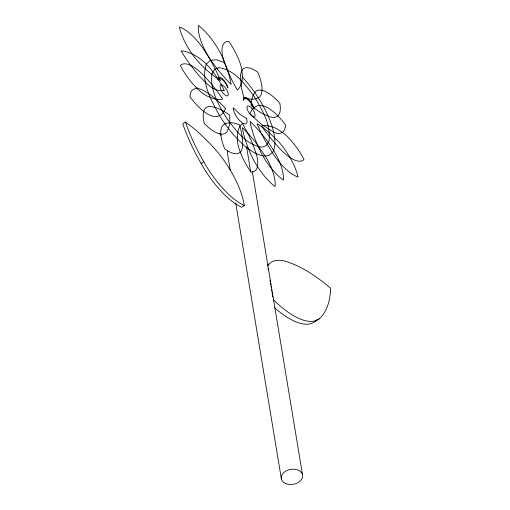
<?xml version="1.0" encoding="UTF-8"?>
<svg xmlns="http://www.w3.org/2000/svg" width="510" height="510" viewBox="0 0 510 510"><rect width="100%" height="100%" fill="white"/><g stroke="black" fill="none" stroke-linecap="round" stroke-linejoin="round"><path stroke-width="0.76" d="M242.397 77.074L241.906 69.774A37.638 14.267 56.9 0 0 228.805 41.425A37.083 14.057 56.9 0 0 222.717 56.655L224.394 62.609A74.645 28.292 56.9 0 0 226.976 69.29L228.958 73.842A74.645 28.292 56.9 0 0 237.316 89.977A70.08 26.558 56.9 0 0 240.911 84.826L241.925 81.256A70.08 26.558 56.9 0 0 242.397 77.074C255.051 90.907 265.219 107.03 271.607 124.689C274.08 133.416 276.853 143.01 273.079 151.795L268.904 155.512C260.368 157.571 252.801 151.954 246.222 147.301C235.684 138.427 227.077 127.589 219.714 115.999C211.459 100.464 200.379 82.097 206.314 64.005L210.49 60.282L216.654 59.81L224.394 62.609M267.661 265.997L268.662 264.55A84.131 31.888 56.9 0 1 289.814 262.758A156.64 59.37 56.9 0 1 330.678 288.271A166.84 63.234 56.9 0 1 319.432 318.642L315.084 321.478A82.894 31.416 56.9 0 1 274.558 307.734M242.154 206.933L244.296 205.536A55.628 21.082 56.9 0 0 215.596 149.761A111.964 42.438 56.9 0 0 185.417 122.024L182.739 123.771A105.117 39.844 56.9 0 0 201.106 163.442A56.457 21.401 56.9 0 0 241.619 207.283M201.106 163.442L203.777 161.702A56.457 21.401 56.9 0 0 244.296 205.536M273.213 299.555L275.661 301.965A82.894 31.416 56.9 0 0 319.432 318.642M252.303 171.417L302.526 474.81M268.05 268.343L268.305 269.898M269.988 280.047L270.243 281.603M270.504 283.165L270.759 284.727M271.02 286.288L271.275 287.85M271.537 289.406L271.792 290.968M272.053 292.53L272.308 294.091M272.57 295.653L272.824 297.209M246.7 147.619L250.69 171.717M230.361 170.767L227.626 154.262A10.78 7.554 -9.4 0 1 227.932 150.947M235.697 202.993L281.367 478.871M246.559 146.778A10.78 7.554 -9.4 0 1 248.007 148.359M221.059 135.386A55.992 21.222 56.9 0 1 219.6 133.499M197.262 88.944A55.992 21.222 56.9 0 1 196.949 87.497M267.323 264.913A84.131 31.888 56.9 0 1 269.082 264.065M316.729 319.859A166.84 63.234 56.9 0 1 315.084 321.478M203.777 161.702A105.117 39.844 56.9 0 1 185.417 122.024M242.601 143.578L242.486 146.676A37.083 14.057 56.9 0 1 240.72 151.604L239.655 152.624A37.083 14.057 56.9 0 1 224.674 148.773A37.638 14.267 56.9 0 1 220.83 134.296L220.766 131.95A37.638 14.267 56.9 0 1 224.049 124.3L225.369 123.688A70.08 26.558 56.9 0 1 229.417 122.763L230.545 122.738A70.08 26.558 56.9 0 1 239.56 124.873L240.127 126.945A74.645 28.292 56.9 0 1 241.829 134.831L242.103 136.686A74.645 28.292 56.9 0 1 242.601 143.578M240.51 75.27L241.16 85.508A74.645 28.292 56.9 0 0 243.952 97.506C248.714 99.38 254.535 100.279 259.061 97.302A37.638 14.267 56.9 0 0 261.917 91.437L262.038 89.275A37.638 14.267 56.9 0 0 257.773 72.203A37.083 14.057 56.9 0 0 242.091 70.125L241.319 71.547L240.51 75.27M237.341 136.444L237.43 141.091A37.638 14.267 56.9 0 0 239.356 149.564L240.459 152.675A37.638 14.267 56.9 0 0 248.816 168.931L250.939 172.093A37.083 14.057 56.9 0 0 256.938 168.141L257.454 166.4A37.083 14.057 56.9 0 0 256.307 153.956L252.762 144.222A74.645 28.292 56.9 0 0 248.619 135.08L247.465 132.772A74.645 28.292 56.9 0 0 242.428 123.541A70.08 26.558 56.9 0 0 240.376 125.772L239.802 126.671A70.08 26.558 56.9 0 0 238.1 131L237.819 132.262A70.08 26.558 56.9 0 0 237.341 136.444M251.156 104.078L251.098 105.634L254.318 108.177A70.08 26.558 56.9 0 0 263.568 114.093L269.223 116.497A37.638 14.267 56.9 0 0 277.389 116.28L278.441 115.254A37.638 14.267 56.9 0 0 279.818 103.167A37.083 14.057 56.9 0 0 263.644 90.805L261.7 90.264A37.083 14.057 56.9 0 0 255.688 91.507C252.469 94.828 251.424 99.603 251.156 104.078M229.691 121.622L229.57 123.101A74.645 28.292 56.9 0 1 228.467 128.361L227.026 131.561A37.083 14.057 56.9 0 1 221.818 134.13L220.027 133.926A37.083 14.057 56.9 0 1 204.312 123.567A37.638 14.267 56.9 0 1 203.649 111.626L204.236 109.988A37.638 14.267 56.9 0 1 212.3 106.775L216.214 107.782A70.08 26.558 56.9 0 1 220.435 109.516L224.91 111.964A70.08 26.558 56.9 0 1 229.583 115.094A74.645 28.292 56.9 0 1 229.691 121.622M212.026 73.414C209.489 89.779 218.707 105.136 226.88 118.581C235.9 130.394 246.107 144.872 261.872 147.211L266.265 145.624L268.904 141.436C271.441 125.071 262.216 109.707 254.044 96.269C245.029 84.45 234.823 69.972 219.051 67.639L214.659 69.226L212.026 73.414M218.203 79.184L218.012 80.064L218.21 77.794L219.683 77.195A7.975 3.022 56.9 0 1 227.919 88.026A8.217 3.117 56.9 0 0 220.148 78.463L219.3 78.361L218.203 79.184M243.799 97.99L243.582 100.444A8.842 3.353 56.9 0 1 250.627 102.44L252.826 105.704L254.299 109.051L252.016 103.498L247.936 98.679A8.625 3.27 56.9 0 0 244.443 97.416L243.799 97.99M225.579 108.451L222.73 113.22A74.645 28.292 56.9 0 1 220.358 115.145L219.459 115.63A74.645 28.292 56.9 0 1 216.469 116.586A37.083 14.057 56.9 0 1 204.3 111.792L201.922 109.899A37.083 14.057 56.9 0 1 190.026 96.894A37.638 14.267 56.9 0 1 196.254 88.491L197.969 88.568A37.638 14.267 56.9 0 1 206.244 92.132L209.349 94.178A70.08 26.558 56.9 0 1 214.136 97.78L217.381 100.521A70.08 26.558 56.9 0 1 225.579 108.451M252.903 108.802L252.227 109.612A74.645 28.292 56.9 0 0 250.098 113.622L253.374 116.949A70.08 26.558 56.9 0 0 263.141 125.498L273.787 132.218A37.638 14.267 56.9 0 0 282.228 132.511L283.343 131.586A37.638 14.267 56.9 0 0 285.523 124.88A37.083 14.057 56.9 0 0 278.447 116.471L276.025 114.068A37.083 14.057 56.9 0 0 264.582 106.214L259.112 105.347A74.645 28.292 56.9 0 0 254.413 107.412L252.903 108.802M224.17 90.346C213.741 92.769 205.555 82.327 199.098 75.665A70.08 26.558 56.9 0 1 191.186 65.879L189.656 63.814A70.08 26.558 56.9 0 1 181.05 50.872A74.645 28.292 56.9 0 1 191.894 53.881L193.398 54.621A74.645 28.292 56.9 0 1 198.071 57.305A37.083 14.057 56.9 0 1 205.198 63.112C213.142 70.909 219.498 80.261 224.17 90.346M262.701 125.747L261.636 125.957L263.103 128.093A70.08 26.558 56.9 0 0 269.203 136.361L275.598 144.024A70.08 26.558 56.9 0 0 280.494 149.283A37.638 14.267 56.9 0 0 304.011 159.458A37.083 14.057 56.9 0 0 284.032 133.62L277.121 128.89A74.645 28.292 56.9 0 0 272.748 127.054L267.399 125.74A74.645 28.292 56.9 0 0 263.81 125.619L262.701 125.747M221.506 84.787L220.798 84.845A6.464 2.454 56.9 0 0 221.066 89.824L221.863 91.277A6.464 2.454 56.9 0 0 227.326 95.905A6.464 2.454 56.9 0 0 227.026 90.378A6.464 2.454 56.9 0 0 221.506 84.787M216.954 99.265L215.673 99.061A74.645 28.292 56.9 0 1 211.605 97.952L207.232 96.116A37.083 14.057 56.9 0 1 197.912 89.237L195.489 86.84A37.083 14.057 56.9 0 1 180.342 65.548A37.638 14.267 56.9 0 1 189.969 65.044L192.111 66.102A37.638 14.267 56.9 0 1 203.86 75.722L205.498 77.418A70.08 26.558 56.9 0 1 211.981 84.724L216.705 90.659A70.08 26.558 56.9 0 1 222.717 99.048A74.645 28.292 56.9 0 1 216.954 99.265M253.706 117.019L252.813 116.694A6.464 2.454 56.9 0 1 246.967 107.674A6.464 2.454 56.9 0 1 252.405 109.14L253.355 110.53A6.464 2.454 56.9 0 1 253.706 117.019M220.275 80.293L217.094 78.279A74.645 28.292 56.9 0 1 212.192 74.715L210.528 73.383A74.645 28.292 56.9 0 1 205.485 69.003L200.404 64.069A37.083 14.057 56.9 0 1 193.341 55.635L191.135 52.517A37.083 14.057 56.9 0 1 179.322 27.004A37.638 14.267 56.9 0 1 206.486 53.639A70.08 26.558 56.9 0 1 214.149 66.995L215.29 69.232A70.08 26.558 56.9 0 1 218.427 75.907L220.275 80.293M246.572 118.479L240.102 114.495L233.178 107.725A10.959 4.156 56.9 0 0 241.383 122.202A10.959 4.156 56.9 0 0 246.572 118.479M263.555 128.093L261.923 126.901A74.645 28.292 56.9 0 0 257.123 123.771A70.08 26.558 56.9 0 0 261.018 132.594L262.108 134.831A70.08 26.558 56.9 0 0 266.909 143.782L272.958 153.637A37.638 14.267 56.9 0 0 279.709 162.626L282.094 165.31A37.638 14.267 56.9 0 0 298.076 177.059A37.083 14.057 56.9 0 0 290.298 158.036L288.348 154.759A37.083 14.057 56.9 0 0 276.994 139.989L268.541 132.071A74.645 28.292 56.9 0 0 263.555 128.093M249.116 134.723L247.433 132.874A74.645 28.292 56.9 0 0 242.365 127.627A70.08 26.558 56.9 0 0 244.513 137.235L245.112 139.275A70.08 26.558 56.9 0 0 248.077 147.734L249.874 152.101A37.638 14.267 56.9 0 0 256.587 165.163L258.653 168.364A37.638 14.267 56.9 0 0 275.011 186.532A37.083 14.057 56.9 0 0 272.378 170.601L271.116 167.401A37.083 14.057 56.9 0 0 266.163 157.533L257.34 144.661A74.645 28.292 56.9 0 0 249.109 134.723M261.802 134.073L260.145 132.109A74.645 28.292 56.9 0 0 250.047 121.348A70.08 26.558 56.9 0 0 256.976 143.833L261.018 152.566L264.779 159.101A37.638 14.267 56.9 0 0 271.358 168.326L273.711 171.124A37.638 14.267 56.9 0 0 283.279 180.17A37.083 14.057 56.9 0 0 280.347 164.003L279.046 160.79A37.083 14.057 56.9 0 0 273.978 150.909L268.26 142.335A74.645 28.292 56.9 0 0 261.802 134.073M217.764 69.436L216.144 67.365A74.645 28.292 56.9 0 1 211.427 60.958L209.31 57.764A37.083 14.057 56.9 0 1 198.473 25.5A37.638 14.267 56.9 0 1 222.201 56.693L223.609 59.925A70.08 26.558 56.9 0 1 227.001 68.582L228.372 72.751A70.08 26.558 56.9 0 1 231.119 84.405A74.645 28.292 56.9 0 1 217.764 69.436M285.613 483.499A10.78 7.554 -9.4 0 0 302.589 476.793A10.78 7.554 -9.4 0 0 287.64 470.233A10.78 7.554 -9.4 0 0 285.613 483.499"/></g></svg>
